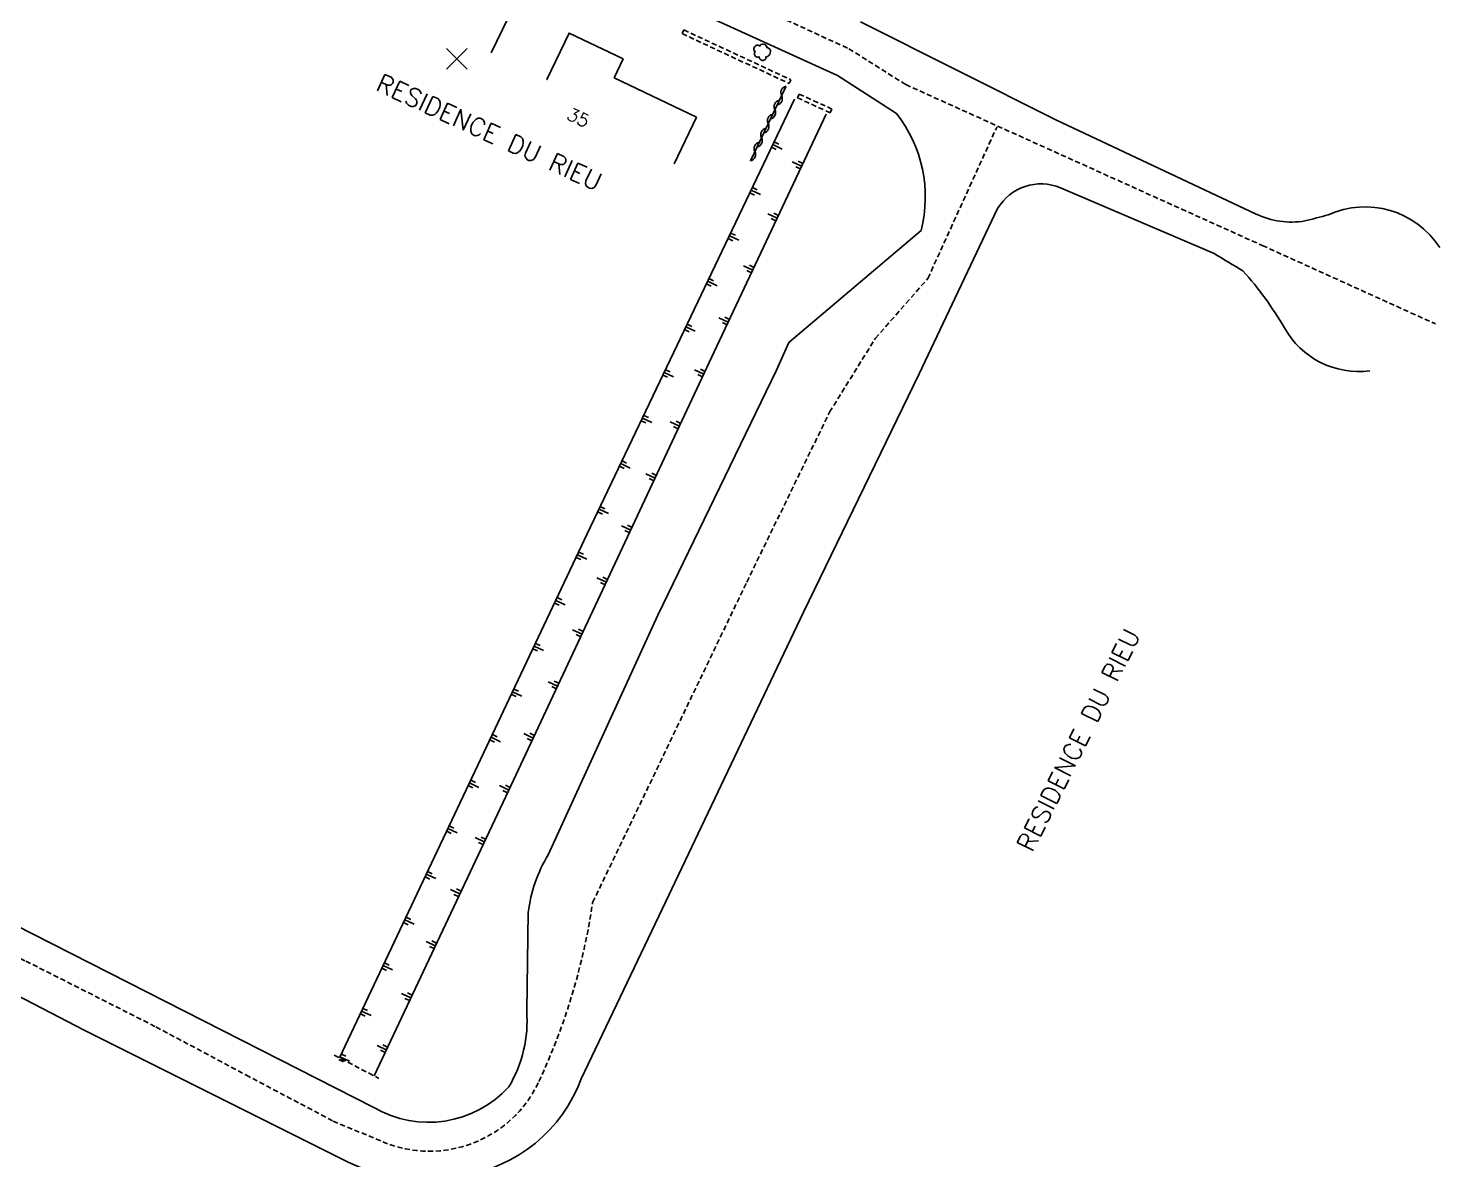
# Model space of a CAD drawing. Header units: millimetres. Extents: x 123000 to 124000, y 125000 to 126000.
# Drawn here: x 123506.9 to 123643.4, y 125117.1 to 125226.6 of the extents above; entities that cross this region are included whole.
import ezdxf
from ezdxf.enums import TextEntityAlignment as Align

# ---------------------------------------------------------------- set-up
doc = ezdxf.new("R2010")
doc.units = ezdxf.units.MM
doc.linetypes.add('DASHED', pattern=[0.75, 0.5, -0.25])
doc.layers.get('0').update_dxf_attribs({"linetype": 'CONTINUOUS'})
for name, color, linetype in [('W0001', 6, 'DASHED'), ('W0008', 7, 'CONTINUOUS'), ('W0100', 7, 'CONTINUOUS'), ('W0112', 1, 'DASHED'), ('W0211', 2, 'CONTINUOUS'), ('W0300', 7, 'CONTINUOUS'), ('W0310', 3, 'CONTINUOUS'), ('W0989', 7, 'CONTINUOUS'), ('W0991', 7, 'CONTINUOUS')]:
    doc.layers.add(name, color=color, linetype=linetype)
doc.styles.get("Standard").update_dxf_attribs({"font": 'romans.shx', "width": 0.85})

# ---------------------------------------------------------------- blocks, each defined once
blk = doc.blocks.new('t991o')
at = {"color": 0, "linetype": 'Continuous'}
for p, q in [((-1, 1), (1, -1)), ((-1, -1), (1, 1))]:
    blk.add_line(p, q, dxfattribs=at)
blk = doc.blocks.new('T300')
for p, q in [((-0.8, 0.51), (-0.86, 0.34)), ((-0.86, 0.34), (-0.86, 0.17)), ((-0.86, 0.17), (-0.74, 0.06)), ((-0.69, 0.63), (-0.8, 0.51)), ((-0.8, -0.06), (-0.74, 0.06)), ((-0.74, 0.06), (-0.69, 0.11)), ((-0.57, 0.69), (-0.69, 0.63)), ((-0.46, 0.69), (-0.57, 0.69)), ((-0.29, 0.63), (-0.46, 0.69)), ((-0.29, 0.63), (-0.17, 0.74)), ((-0.23, 0.57), (-0.29, 0.63)), ((-0.17, 0.74), (-0.06, 0.8)), ((-0.06, 0.8), (0.06, 0.8)), ((0.06, 0.8), (0.23, 0.74)), ((0.23, 0.74), (0.34, 0.63)), ((0.34, 0.63), (0.4, 0.51)), ((0.46, 0.46), (0.34, 0.46)), ((0.4, 0.51), (0.4, 0.46)), ((0.57, 0.4), (0.46, 0.46)), ((0.57, 0.4), (0.69, 0.29)), ((0.69, 0.29), (0.74, 0.17)), ((0.74, 0.06), (0.69, -0.17)), ((0.74, 0.17), (0.74, 0.06)), ((-0.8, -0.17), (-0.8, -0.06)), ((-0.8, -0.23), (-0.8, -0.17)), ((-0.74, -0.34), (-0.8, -0.23)), ((-0.69, -0.4), (-0.74, -0.34)), ((-0.51, -0.46), (-0.69, -0.4)), ((-0.4, -0.46), (-0.51, -0.46)), ((-0.4, -0.46), (-0.34, -0.46)), ((-0.34, -0.46), (-0.34, -0.4)), ((-0.34, -0.51), (-0.34, -0.46)), ((-0.29, -0.63), (-0.34, -0.51)), ((-0.17, -0.74), (-0.29, -0.63)), ((-0.06, -0.8), (-0.17, -0.74)), ((0.06, -0.8), (-0.06, -0.8)), ((0.17, -0.74), (0.06, -0.8)), ((0.23, -0.69), (0.17, -0.74)), ((0.29, -0.46), (0.23, -0.46)), ((0.29, -0.63), (0.23, -0.69)), ((0.46, -0.4), (0.29, -0.46)), ((0.34, -0.51), (0.29, -0.63)), ((0.34, -0.51), (0.34, -0.46)), ((0.57, -0.34), (0.46, -0.4)), ((0.63, -0.29), (0.57, -0.34)), ((0.69, -0.17), (0.63, -0.29))]:
    blk.add_line(p, q)
blk = doc.blocks.new('t310o')
at = {"color": 0, "linetype": 'Continuous'}
for centre, start, end in [((-0.5, 0.38), 216.8699, 323.1304), ((0.5, -0.37), 36.8699, 143.1303)]:
    blk.add_arc(centre, 0.625, start, end, dxfattribs=at)

msp = doc.modelspace()

# ---------------------------------------------------------------- linework, layer by layer
at = {"layer": 'W0001'}
for points in [[(123516.11, 125256.82), (123586.24, 125224.63)], [(123586.24, 125224.63), (123591.73, 125221.16), (123626.23, 125205.59), (123642.99, 125198)]]:
    msp.add_lwpolyline(points, dxfattribs=at)
msp.add_lwpolyline([(123500, 125139.54), (123506.62, 125136.35), (123519.21, 125129.98), (123527.9, 125125.34), (123536.34, 125120.88), (123541.14, 125118.87, 0.402908), (123556.25, 125124.69, 0.072948), (123561.45, 125142.02), (123576.36, 125173.03), (123584.37, 125189.47), (123588.79, 125196.6), (123593.88, 125202.41), (123600.54, 125217.04)], format="xyb", dxfattribs=at)
at = {"layer": 'W0008'}
msp.add_lwpolyline([(123514.76, 125254.31), (123538.01, 125243.64), (123540.17, 125242.63), (123559.06, 125233.95), (123585.13, 125222.03)], dxfattribs=at)
for points in [[(123587.35, 125227.23), (123606.27, 125217.74), (123625.62, 125208.64, 0.154212), (123630.34, 125207.97, 0.008444), (123632.61, 125208.57, -0.369757), (123643.39, 125205.41, -0.316046)], [(123500, 125142.67), (123540.27, 125122.19, 0.354831), (123553.35, 125124.2, 0.154056), (123555.07, 125131.54), (123555.22, 125141.06, -0.107967), (123557.16, 125146.64), (123567.75, 125169.82), (123579.22, 125193.53), (123580.42, 125196.2), (123593.22, 125207.06, 0.233407), (123590.84, 125218.36), (123585.13, 125222.03)], [(123636.63, 125193.47, -0.163753), (123636.63, 125193.47, -0.307542), (123628.36, 125197.64, 0.050232), (123624.36, 125203.14, -0.010715), (123621.58, 125204.82), (123606.72, 125211.17, 0.377234), (123600.62, 125209.16), (123593.04, 125193.19), (123581.86, 125170.11), (123567.86, 125140.71), (123560.34, 125124.96, -0.2711), (123548.96, 125115.61, -0.173383), (123537.74, 125116.94), (123512.27, 125129.66), (123500, 125136.03)]]:
    msp.add_lwpolyline(points, format="xyb", dxfattribs=at)
at = {"layer": 'W0100'}
for points in [[(123551.63, 125224.24), (123553.81, 125228.74)], [(123564.4, 125223.65), (123559.17, 125226.15), (123557.02, 125221.64), (123557.02, 125221.64), (123557.02, 125221.64), (123557.02, 125221.64), (123557.02, 125221.64), (123557.02, 125221.64), (123557.02, 125221.64), (123557.02, 125221.64), (123557.02, 125221.64), (123557.02, 125221.64), (123557.02, 125221.64), (123557.02, 125221.64), (123557.02, 125221.64), (123557.02, 125221.64), (123557.02, 125221.64), (123557.02, 125221.64), (123557.02, 125221.64), (123557.02, 125221.64), (123557.02, 125221.64), (123557.02, 125221.64), (123557.02, 125221.64), (123557.02, 125221.64), (123557.02, 125221.64), (123557.02, 125221.64), (123557.02, 125221.64), (123557.02, 125221.64), (123557.02, 125221.64), (123557.02, 125221.64), (123557.02, 125221.64), (123557.02, 125221.64), (123557.02, 125221.64), (123557.02, 125221.64), (123557.02, 125221.64), (123557.02, 125221.64), (123557.02, 125221.64), (123557.02, 125221.64), (123557.02, 125221.64), (123557.02, 125221.64), (123557.02, 125221.64), (123557.02, 125221.64), (123557.02, 125221.64), (123557.02, 125221.64), (123557.02, 125221.64), (123557.02, 125221.64), (123557.02, 125221.64), (123557.02, 125221.64), (123557.02, 125221.64), (123557.02, 125221.64), (123557.02, 125221.64), (123557.02, 125221.64), (123557.02, 125221.64), (123557.02, 125221.64), (123557.02, 125221.64), (123557.02, 125221.64), (123557.02, 125221.64), (123557.02, 125221.64), (123557.02, 125221.64), (123557.02, 125221.64), (123557.02, 125221.64), (123557.02, 125221.64), (123557.02, 125221.64), (123557.02, 125221.64), (123557.02, 125221.64), (123557.02, 125221.64), (123557.02, 125221.64), (123557.02, 125221.64), (123557.02, 125221.64), (123557.02, 125221.64), (123557.02, 125221.64), (123557.02, 125221.64), (123557.02, 125221.64), (123557.02, 125221.64), (123557.02, 125221.64), (123557.02, 125221.64), (123557.02, 125221.64), (123557.02, 125221.64), (123557.02, 125221.64), (123557.02, 125221.64), (123557.02, 125221.64), (123557.02, 125221.64), (123557.02, 125221.64), (123557.02, 125221.64), (123557.02, 125221.64), (123557.02, 125221.64), (123557.02, 125221.64), (123557.02, 125221.64), (123557.02, 125221.64), (123557.02, 125221.64), (123557.02, 125221.64), (123557.02, 125221.64), (123557.02, 125221.64), (123557.02, 125221.64), (123557.02, 125221.64), (123557.02, 125221.64), (123557.02, 125221.64), (123557.02, 125221.64), (123557.02, 125221.64), (123557.02, 125221.64), (123557.02, 125221.64), (123557.02, 125221.64), (123557.02, 125221.64), (123557.02, 125221.64), (123557.02, 125221.64), (123557.02, 125221.64), (123557.02, 125221.64), (123557.02, 125221.64), (123557.02, 125221.64), (123557.02, 125221.64), (123557.02, 125221.64), (123557.02, 125221.64), (123557.02, 125221.64), (123557.02, 125221.64), (123557.02, 125221.64), (123557.02, 125221.64), (123557.02, 125221.64), (123557.02, 125221.64)], [(123563.53, 125221.82), (123564.4, 125223.65)], [(123563.53, 125221.82), (123571.49, 125218.02)], [(123569.34, 125213.51), (123571.49, 125218.02)]]:
    msp.add_lwpolyline(points, dxfattribs=at)
at = {"layer": 'W0112'}
for points in [[(123570.27, 125226.45), (123570.1, 125226.09), (123580.46, 125221.27), (123580.63, 125221.63), (123580.63, 125221.63), (123580.63, 125221.63), (123580.63, 125221.63), (123580.63, 125221.63), (123580.63, 125221.63), (123580.63, 125221.63), (123580.63, 125221.63), (123580.63, 125221.63), (123580.63, 125221.63), (123580.63, 125221.63), (123580.63, 125221.63), (123580.63, 125221.63), (123580.63, 125221.63), (123580.63, 125221.63), (123580.63, 125221.63), (123580.63, 125221.63), (123580.63, 125221.63), (123580.63, 125221.63), (123580.63, 125221.63), (123580.63, 125221.63), (123580.63, 125221.63), (123580.63, 125221.63), (123580.63, 125221.63), (123580.63, 125221.63), (123580.63, 125221.63), (123580.63, 125221.63), (123580.63, 125221.63), (123580.63, 125221.63), (123580.63, 125221.63), (123580.63, 125221.63), (123580.63, 125221.63), (123580.63, 125221.63), (123580.63, 125221.63), (123580.63, 125221.63), (123580.63, 125221.63), (123580.63, 125221.63), (123580.63, 125221.63), (123580.63, 125221.63), (123580.63, 125221.63), (123580.63, 125221.63), (123580.63, 125221.63), (123580.63, 125221.63), (123580.63, 125221.63), (123580.63, 125221.63), (123580.63, 125221.63), (123580.63, 125221.63), (123580.63, 125221.63), (123580.63, 125221.63), (123580.63, 125221.63), (123580.63, 125221.63), (123580.63, 125221.63), (123580.63, 125221.63), (123580.63, 125221.63), (123580.63, 125221.63), (123580.63, 125221.63), (123580.63, 125221.63), (123580.63, 125221.63), (123580.63, 125221.63), (123580.63, 125221.63), (123580.63, 125221.63), (123580.63, 125221.63), (123580.63, 125221.63), (123580.63, 125221.63), (123580.63, 125221.63), (123580.63, 125221.63), (123580.63, 125221.63), (123580.63, 125221.63), (123580.63, 125221.63), (123580.63, 125221.63), (123580.63, 125221.63), (123580.63, 125221.63), (123580.63, 125221.63), (123580.63, 125221.63), (123580.63, 125221.63), (123580.63, 125221.63), (123580.63, 125221.63), (123580.63, 125221.63), (123580.63, 125221.63), (123580.63, 125221.63), (123580.63, 125221.63), (123580.63, 125221.63), (123580.63, 125221.63), (123580.63, 125221.63), (123580.63, 125221.63), (123580.63, 125221.63), (123580.63, 125221.63), (123580.63, 125221.63), (123580.63, 125221.63), (123580.63, 125221.63), (123580.63, 125221.63), (123580.63, 125221.63), (123580.63, 125221.63), (123580.63, 125221.63), (123580.63, 125221.63), (123580.63, 125221.63), (123580.63, 125221.63), (123580.63, 125221.63), (123580.63, 125221.63), (123580.63, 125221.63), (123580.63, 125221.63), (123580.63, 125221.63), (123580.63, 125221.63), (123580.63, 125221.63), (123580.63, 125221.63), (123580.63, 125221.63), (123580.63, 125221.63), (123580.63, 125221.63), (123580.63, 125221.63), (123580.63, 125221.63), (123580.63, 125221.63), (123580.63, 125221.63), (123580.63, 125221.63), (123580.63, 125221.63), (123580.63, 125221.63), (123580.63, 125221.63), (123580.63, 125221.63)], [(123570.27, 125226.45), (123580.63, 125221.63), (123580.63, 125221.63), (123580.63, 125221.63), (123580.63, 125221.63), (123580.63, 125221.63), (123580.63, 125221.63), (123580.63, 125221.63), (123580.63, 125221.63), (123580.63, 125221.63), (123580.63, 125221.63), (123580.63, 125221.63), (123580.63, 125221.63), (123580.63, 125221.63), (123580.63, 125221.63), (123580.63, 125221.63), (123580.63, 125221.63), (123580.63, 125221.63), (123580.63, 125221.63), (123580.63, 125221.63), (123580.63, 125221.63), (123580.63, 125221.63), (123580.63, 125221.63), (123580.63, 125221.63), (123580.63, 125221.63), (123580.63, 125221.63), (123580.63, 125221.63), (123580.63, 125221.63), (123580.63, 125221.63), (123580.63, 125221.63), (123580.63, 125221.63), (123580.63, 125221.63), (123580.63, 125221.63), (123580.63, 125221.63), (123580.63, 125221.63), (123580.63, 125221.63), (123580.63, 125221.63), (123580.63, 125221.63), (123580.63, 125221.63), (123580.63, 125221.63), (123580.63, 125221.63), (123580.63, 125221.63), (123580.63, 125221.63), (123580.63, 125221.63), (123580.63, 125221.63), (123580.63, 125221.63), (123580.63, 125221.63), (123580.63, 125221.63), (123580.63, 125221.63), (123580.63, 125221.63), (123580.63, 125221.63), (123580.63, 125221.63), (123580.63, 125221.63), (123580.63, 125221.63), (123580.63, 125221.63), (123580.63, 125221.63), (123580.63, 125221.63), (123580.63, 125221.63), (123580.63, 125221.63), (123580.63, 125221.63), (123580.63, 125221.63), (123580.63, 125221.63), (123580.63, 125221.63), (123580.63, 125221.63), (123580.63, 125221.63), (123580.63, 125221.63), (123580.63, 125221.63), (123580.63, 125221.63), (123580.63, 125221.63), (123580.63, 125221.63), (123580.63, 125221.63), (123580.63, 125221.63), (123580.63, 125221.63), (123580.63, 125221.63), (123580.63, 125221.63), (123580.63, 125221.63), (123580.63, 125221.63), (123580.63, 125221.63), (123580.63, 125221.63), (123580.63, 125221.63), (123580.63, 125221.63), (123580.63, 125221.63), (123580.63, 125221.63), (123580.63, 125221.63), (123580.63, 125221.63), (123580.63, 125221.63), (123580.63, 125221.63), (123580.63, 125221.63), (123580.63, 125221.63), (123580.63, 125221.63), (123580.63, 125221.63), (123580.63, 125221.63), (123580.63, 125221.63), (123580.63, 125221.63), (123580.63, 125221.63), (123580.63, 125221.63), (123580.63, 125221.63), (123580.63, 125221.63), (123580.63, 125221.63), (123580.63, 125221.63), (123580.63, 125221.63), (123580.63, 125221.63), (123580.63, 125221.63), (123580.63, 125221.63), (123580.63, 125221.63), (123580.63, 125221.63), (123580.63, 125221.63), (123580.63, 125221.63), (123580.63, 125221.63), (123580.63, 125221.63), (123580.63, 125221.63), (123580.63, 125221.63), (123580.63, 125221.63), (123580.63, 125221.63), (123580.63, 125221.63), (123580.63, 125221.63), (123580.63, 125221.63), (123580.63, 125221.63), (123580.63, 125221.63), (123580.63, 125221.63)], [(123581.43, 125220.24), (123581.26, 125219.88), (123584.43, 125218.44), (123584.6, 125218.8), (123584.6, 125218.8), (123584.6, 125218.8), (123584.6, 125218.8), (123584.6, 125218.8), (123584.6, 125218.8), (123584.6, 125218.8), (123584.6, 125218.8), (123584.6, 125218.8), (123584.6, 125218.8), (123584.6, 125218.8), (123584.6, 125218.8), (123584.6, 125218.8), (123584.6, 125218.8), (123584.6, 125218.8), (123584.6, 125218.8), (123584.6, 125218.8), (123584.6, 125218.8), (123584.6, 125218.8), (123584.6, 125218.8), (123584.6, 125218.8), (123584.6, 125218.8), (123584.6, 125218.8), (123584.6, 125218.8), (123584.6, 125218.8), (123584.6, 125218.8), (123584.6, 125218.8), (123584.6, 125218.8), (123584.6, 125218.8), (123584.6, 125218.8), (123584.6, 125218.8), (123584.6, 125218.8), (123584.6, 125218.8), (123584.6, 125218.8), (123584.6, 125218.8), (123584.6, 125218.8), (123584.6, 125218.8), (123584.6, 125218.8), (123584.6, 125218.8), (123584.6, 125218.8), (123584.6, 125218.8), (123584.6, 125218.8), (123584.6, 125218.8), (123584.6, 125218.8), (123584.6, 125218.8), (123584.6, 125218.8), (123584.6, 125218.8), (123584.6, 125218.8), (123584.6, 125218.8), (123584.6, 125218.8), (123584.6, 125218.8), (123584.6, 125218.8), (123584.6, 125218.8), (123584.6, 125218.8), (123584.6, 125218.8), (123584.6, 125218.8), (123584.6, 125218.8), (123584.6, 125218.8), (123584.6, 125218.8), (123584.6, 125218.8), (123584.6, 125218.8), (123584.6, 125218.8), (123584.6, 125218.8), (123584.6, 125218.8), (123584.6, 125218.8), (123584.6, 125218.8), (123584.6, 125218.8), (123584.6, 125218.8), (123584.6, 125218.8), (123584.6, 125218.8), (123584.6, 125218.8), (123584.6, 125218.8), (123584.6, 125218.8), (123584.6, 125218.8), (123584.6, 125218.8), (123584.6, 125218.8), (123584.6, 125218.8), (123584.6, 125218.8), (123584.6, 125218.8), (123584.6, 125218.8), (123584.6, 125218.8), (123584.6, 125218.8), (123584.6, 125218.8), (123584.6, 125218.8), (123584.6, 125218.8), (123584.6, 125218.8), (123584.6, 125218.8), (123584.6, 125218.8), (123584.6, 125218.8), (123584.6, 125218.8), (123584.6, 125218.8), (123584.6, 125218.8), (123584.6, 125218.8), (123584.6, 125218.8), (123584.6, 125218.8), (123584.6, 125218.8), (123584.6, 125218.8), (123584.6, 125218.8), (123584.6, 125218.8), (123584.6, 125218.8), (123584.6, 125218.8), (123584.6, 125218.8), (123584.6, 125218.8), (123584.6, 125218.8), (123584.6, 125218.8), (123584.6, 125218.8), (123584.6, 125218.8), (123584.6, 125218.8), (123584.6, 125218.8), (123584.6, 125218.8), (123584.6, 125218.8), (123584.6, 125218.8), (123584.6, 125218.8), (123584.6, 125218.8), (123584.6, 125218.8), (123584.6, 125218.8), (123584.6, 125218.8)], [(123581.43, 125220.24), (123584.6, 125218.8), (123584.6, 125218.8), (123584.6, 125218.8), (123584.6, 125218.8), (123584.6, 125218.8), (123584.6, 125218.8), (123584.6, 125218.8), (123584.6, 125218.8), (123584.6, 125218.8), (123584.6, 125218.8), (123584.6, 125218.8), (123584.6, 125218.8), (123584.6, 125218.8), (123584.6, 125218.8), (123584.6, 125218.8), (123584.6, 125218.8), (123584.6, 125218.8), (123584.6, 125218.8), (123584.6, 125218.8), (123584.6, 125218.8), (123584.6, 125218.8), (123584.6, 125218.8), (123584.6, 125218.8), (123584.6, 125218.8), (123584.6, 125218.8), (123584.6, 125218.8), (123584.6, 125218.8), (123584.6, 125218.8), (123584.6, 125218.8), (123584.6, 125218.8), (123584.6, 125218.8), (123584.6, 125218.8), (123584.6, 125218.8), (123584.6, 125218.8), (123584.6, 125218.8), (123584.6, 125218.8), (123584.6, 125218.8), (123584.6, 125218.8), (123584.6, 125218.8), (123584.6, 125218.8), (123584.6, 125218.8), (123584.6, 125218.8), (123584.6, 125218.8), (123584.6, 125218.8), (123584.6, 125218.8), (123584.6, 125218.8), (123584.6, 125218.8), (123584.6, 125218.8), (123584.6, 125218.8), (123584.6, 125218.8), (123584.6, 125218.8), (123584.6, 125218.8), (123584.6, 125218.8), (123584.6, 125218.8), (123584.6, 125218.8), (123584.6, 125218.8), (123584.6, 125218.8), (123584.6, 125218.8), (123584.6, 125218.8), (123584.6, 125218.8), (123584.6, 125218.8), (123584.6, 125218.8), (123584.6, 125218.8), (123584.6, 125218.8), (123584.6, 125218.8), (123584.6, 125218.8), (123584.6, 125218.8), (123584.6, 125218.8), (123584.6, 125218.8), (123584.6, 125218.8), (123584.6, 125218.8), (123584.6, 125218.8), (123584.6, 125218.8), (123584.6, 125218.8), (123584.6, 125218.8), (123584.6, 125218.8), (123584.6, 125218.8), (123584.6, 125218.8), (123584.6, 125218.8), (123584.6, 125218.8), (123584.6, 125218.8), (123584.6, 125218.8), (123584.6, 125218.8), (123584.6, 125218.8), (123584.6, 125218.8), (123584.6, 125218.8), (123584.6, 125218.8), (123584.6, 125218.8), (123584.6, 125218.8), (123584.6, 125218.8), (123584.6, 125218.8), (123584.6, 125218.8), (123584.6, 125218.8), (123584.6, 125218.8), (123584.6, 125218.8), (123584.6, 125218.8), (123584.6, 125218.8), (123584.6, 125218.8), (123584.6, 125218.8), (123584.6, 125218.8), (123584.6, 125218.8), (123584.6, 125218.8), (123584.6, 125218.8), (123584.6, 125218.8), (123584.6, 125218.8), (123584.6, 125218.8), (123584.6, 125218.8), (123584.6, 125218.8), (123584.6, 125218.8), (123584.6, 125218.8), (123584.6, 125218.8), (123584.6, 125218.8), (123584.6, 125218.8), (123584.6, 125218.8), (123584.6, 125218.8), (123584.6, 125218.8), (123584.6, 125218.8), (123584.6, 125218.8), (123584.6, 125218.8)], [(123536.44, 125127.26), (123540.78, 125125)]]:
    msp.add_lwpolyline(points, dxfattribs=at)
at = {"layer": 'W0211'}
for p, q in [((123579.46, 125215.4), (123579.01, 125215.62)), ((123579.21, 125214.88), (123578.76, 125215.1)), ((123579.79, 125214.93), (123578.88, 125215.36)), ((123580.76, 125213.69), (123581.66, 125213.26)), ((123581.09, 125213.22), (123581.54, 125213)), ((123581.33, 125213.74), (123581.79, 125213.53)), ((123577.11, 125210.47), (123576.66, 125210.69)), ((123577.68, 125210.52), (123576.78, 125210.95)), ((123577.36, 125210.99), (123576.91, 125211.21)), ((123578.4, 125208.66), (123579.3, 125208.24)), ((123578.97, 125208.71), (123579.42, 125208.5)), ((123578.73, 125208.19), (123579.18, 125207.97)), ((123575.01, 125206.06), (123574.56, 125206.28)), ((123575.58, 125206.11), (123574.68, 125206.54)), ((123575.26, 125206.58), (123574.8, 125206.8)), ((123576.03, 125203.63), (123576.94, 125203.21)), ((123576.36, 125203.16), (123576.81, 125202.95)), ((123576.61, 125203.68), (123577.06, 125203.47)), ((123572.9, 125201.65), (123572.45, 125201.87)), ((123573.48, 125201.7), (123572.58, 125202.13)), ((123573.15, 125202.17), (123572.7, 125202.39)), ((123571.38, 125197.29), (123570.48, 125197.72)), ((123571.05, 125197.77), (123570.6, 125197.98)), ((123573.67, 125198.6), (123574.57, 125198.18)), ((123574, 125198.13), (123574.45, 125197.92)), ((123574.24, 125198.65), (123574.7, 125198.44)), ((123570.8, 125197.24), (123570.35, 125197.46)), ((123568.95, 125193.36), (123568.5, 125193.57)), ((123571.31, 125193.57), (123572.21, 125193.15)), ((123571.88, 125193.62), (123572.33, 125193.41)), ((123568.7, 125192.84), (123568.25, 125193.05)), ((123569.28, 125192.88), (123568.37, 125193.31)), ((123571.64, 125193.1), (123572.09, 125192.89)), ((123566.6, 125188.43), (123566.15, 125188.64)), ((123567.17, 125188.47), (123566.27, 125188.9)), ((123566.85, 125188.95), (123566.4, 125189.16)), ((123568.95, 125188.54), (123569.85, 125188.12)), ((123569.28, 125188.07), (123569.73, 125187.86)), ((123569.52, 125188.59), (123569.98, 125188.38)), ((123564.5, 125184.02), (123564.04, 125184.23)), ((123565.07, 125184.06), (123564.17, 125184.49)), ((123564.74, 125184.54), (123564.29, 125184.75)), ((123566.59, 125183.51), (123567.5, 125183.09)), ((123566.92, 125183.04), (123567.37, 125182.83)), ((123567.17, 125183.56), (123567.62, 125183.35)), ((123562.97, 125179.65), (123562.07, 125180.08)), ((123562.64, 125180.13), (123562.19, 125180.34)), ((123562.39, 125179.61), (123561.94, 125179.82)), ((123564.81, 125178.53), (123565.26, 125178.32)), ((123564.23, 125178.48), (123565.14, 125178.06)), ((123564.56, 125178.01), (123565.01, 125177.8)), ((123560.55, 125175.72), (123560.09, 125175.93)), ((123560.3, 125175.2), (123559.85, 125175.41)), ((123560.88, 125175.24), (123559.97, 125175.67)), ((123561.87, 125173.45), (123562.78, 125173.03)), ((123562.45, 125173.5), (123562.9, 125173.29)), ((123562.2, 125172.98), (123562.66, 125172.76)), ((123558.21, 125170.78), (123557.76, 125170.99)), ((123558.79, 125170.83), (123557.88, 125171.26)), ((123558.46, 125171.3), (123558.01, 125171.52)), ((123559.51, 125168.42), (123560.42, 125167.99)), ((123559.84, 125167.95), (123560.3, 125167.73)), ((123560.09, 125168.47), (123560.54, 125168.26)), ((123556.13, 125166.37), (123555.67, 125166.58)), ((123556.7, 125166.41), (123555.8, 125166.84)), ((123556.37, 125166.89), (123555.92, 125167.1)), ((123554.04, 125161.95), (123553.59, 125162.16)), ((123554.61, 125162), (123553.71, 125162.42)), ((123554.29, 125162.47), (123553.83, 125162.68)), ((123557.16, 125163.39), (123558.06, 125162.96)), ((123557.49, 125162.91), (123557.94, 125162.7)), ((123557.73, 125163.44), (123558.18, 125163.23)), ((123552.2, 125158.05), (123551.75, 125158.27)), ((123554.8, 125158.36), (123555.7, 125157.93)), ((123555.37, 125158.41), (123555.83, 125158.19)), ((123551.95, 125157.53), (123551.5, 125157.75)), ((123552.53, 125157.58), (123551.62, 125158.01)), ((123555.13, 125157.88), (123555.58, 125157.67)), ((123549.86, 125153.12), (123549.41, 125153.33)), ((123550.44, 125153.16), (123549.54, 125153.59)), ((123550.11, 125153.64), (123549.66, 125153.85)), ((123552.44, 125153.33), (123553.34, 125152.9)), ((123552.77, 125152.85), (123553.22, 125152.64)), ((123553.01, 125153.38), (123553.47, 125153.16)), ((123547.78, 125148.7), (123547.33, 125148.91)), ((123548.35, 125148.75), (123547.45, 125149.18)), ((123548.02, 125149.22), (123547.57, 125149.44)), ((123550.07, 125148.3), (123550.97, 125147.88)), ((123550.4, 125147.83), (123550.85, 125147.62)), ((123550.65, 125148.35), (123551.1, 125148.14)), ((123545.69, 125144.28), (123545.24, 125144.5)), ((123546.27, 125144.33), (123545.36, 125144.76)), ((123545.94, 125144.81), (123545.49, 125145.02)), ((123547.7, 125143.28), (123548.6, 125142.85)), ((123548.28, 125143.33), (123548.73, 125143.11)), ((123548.03, 125142.8), (123548.48, 125142.59)), ((123544.18, 125139.92), (123543.28, 125140.34)), ((123543.85, 125140.39), (123543.4, 125140.6)), ((123543.6, 125139.87), (123543.15, 125140.08)), ((123545.33, 125138.25), (123546.23, 125137.83)), ((123545.66, 125137.78), (123546.11, 125137.56)), ((123545.91, 125138.3), (123546.36, 125138.09)), ((123541.76, 125135.97), (123541.31, 125136.19)), ((123541.52, 125135.45), (123541.06, 125135.67)), ((123542.09, 125135.5), (123541.19, 125135.93)), ((123542.96, 125133.23), (123543.86, 125132.8)), ((123543.29, 125132.75), (123543.74, 125132.54)), ((123543.54, 125133.27), (123543.99, 125133.06)), ((123539.43, 125131.04), (123538.98, 125131.25)), ((123540.01, 125131.08), (123539.1, 125131.51)), ((123539.68, 125131.56), (123539.22, 125131.77)), ((123540.59, 125128.2), (123541.49, 125127.77)), ((123541.17, 125128.25), (123541.62, 125128.04)), ((123537.34, 125126.62), (123536.89, 125126.83)), ((123537.92, 125126.67), (123537.01, 125127.09)), ((123537.59, 125127.14), (123537.14, 125127.36)), ((123540.92, 125127.73), (123541.37, 125127.51))]:
    msp.add_line(p, q, dxfattribs=at)
for points in [[(123580.99, 125219.76), (123560.92, 125177.68), (123536.96, 125126.98)], [(123540.3, 125125.25), (123553.31, 125152.82), (123573.22, 125195.29), (123584.03, 125218.29)]]:
    msp.add_lwpolyline(points, dxfattribs=at)
at = {"layer": 'W0310'}
for points in [[(123576.71, 125213.77), (123576.71, 125213.77), (123576.71, 125213.77), (123576.71, 125213.77), (123576.71, 125213.77), (123576.71, 125213.77), (123576.71, 125213.77), (123576.71, 125213.77), (123576.71, 125213.77), (123576.71, 125213.77), (123576.71, 125213.77), (123576.71, 125213.77), (123576.71, 125213.77), (123576.71, 125213.77), (123576.71, 125213.77), (123576.71, 125213.77), (123576.71, 125213.77), (123576.71, 125213.77), (123576.71, 125213.77), (123580.13, 125220.93)], [(123576.71, 125213.77), (123576.71, 125213.77), (123576.71, 125213.77), (123576.71, 125213.77), (123576.71, 125213.77), (123576.71, 125213.77), (123576.71, 125213.77), (123576.71, 125213.77), (123576.71, 125213.77), (123576.71, 125213.77), (123576.71, 125213.77), (123576.71, 125213.77), (123576.71, 125213.77), (123576.71, 125213.77), (123576.71, 125213.77), (123576.71, 125213.77), (123576.71, 125213.77), (123576.71, 125213.77), (123576.71, 125213.77), (123576.71, 125213.77), (123576.71, 125213.77), (123576.71, 125213.77), (123576.71, 125213.77), (123576.71, 125213.77), (123576.71, 125213.77), (123576.71, 125213.77), (123576.71, 125213.77), (123576.71, 125213.77), (123576.71, 125213.77), (123576.71, 125213.77), (123576.71, 125213.77), (123576.71, 125213.77), (123576.71, 125213.77), (123576.71, 125213.77), (123576.71, 125213.77), (123576.71, 125213.77), (123576.71, 125213.77), (123576.71, 125213.77), (123576.71, 125213.77), (123576.71, 125213.77), (123576.71, 125213.77), (123576.71, 125213.77), (123576.71, 125213.77), (123576.71, 125213.77), (123576.71, 125213.77), (123576.71, 125213.77), (123576.71, 125213.77), (123576.71, 125213.77), (123576.71, 125213.77), (123576.71, 125213.77), (123576.71, 125213.77), (123576.71, 125213.77), (123576.71, 125213.77), (123576.71, 125213.77), (123576.71, 125213.77), (123576.71, 125213.77), (123576.71, 125213.77), (123576.71, 125213.77), (123576.71, 125213.77), (123576.71, 125213.77), (123576.71, 125213.77), (123576.71, 125213.77), (123576.71, 125213.77), (123576.71, 125213.77), (123576.71, 125213.77), (123576.71, 125213.77), (123576.71, 125213.77), (123576.71, 125213.77), (123576.71, 125213.77), (123576.71, 125213.77), (123576.71, 125213.77), (123576.71, 125213.77), (123576.71, 125213.77), (123576.71, 125213.77), (123576.71, 125213.77), (123576.71, 125213.77), (123576.71, 125213.77), (123576.71, 125213.77), (123576.71, 125213.77), (123576.71, 125213.77), (123576.71, 125213.77), (123576.71, 125213.77), (123576.71, 125213.77), (123576.71, 125213.77), (123576.71, 125213.77), (123576.71, 125213.77), (123576.71, 125213.77), (123576.71, 125213.77), (123576.71, 125213.77), (123576.71, 125213.77), (123576.71, 125213.77), (123576.71, 125213.77), (123576.71, 125213.77), (123576.71, 125213.77), (123576.71, 125213.77), (123576.71, 125213.77), (123576.71, 125213.77), (123576.71, 125213.77), (123576.71, 125213.77), (123576.71, 125213.77), (123576.71, 125213.77)]]:
    msp.add_lwpolyline(points, dxfattribs=at)

# ---------------------------------------------------------------- block references
at = {"layer": 'W0300'}
msp.add_blockref('T300', (123577.9, 125224.29), dxfattribs=at)
at = {"layer": 'W0310', "rotation": 64.46293206660447}
for p in [(123579.73, 125220.09), (123579.08, 125218.74), (123578.43, 125217.38), (123577.79, 125216.03), (123577.14, 125214.68)]:
    msp.add_blockref('t310o', p, dxfattribs=at)
at = {"layer": 'W0991'}
msp.add_blockref('t991o', (123548.31, 125223.67), dxfattribs=at)

# ---------------------------------------------------------------- texts
at = {"layer": 'W0989'}
for rotation, p in [(335.3431, (123551.45, 125216.55)), (63.5449, (123608.44, 125157.74))]:
    msp.add_text('RESIDENCE DU RIEU', height=1.75, rotation=rotation, dxfattribs=at).set_placement(p, align=Align.MIDDLE)
at = {"layer": 'W0991'}
msp.add_text('35', height=1.25, rotation=334.4647, dxfattribs=at).set_placement((123560.06, 125217.97), align=Align.MIDDLE)

doc.saveas('drawing.dxf')
